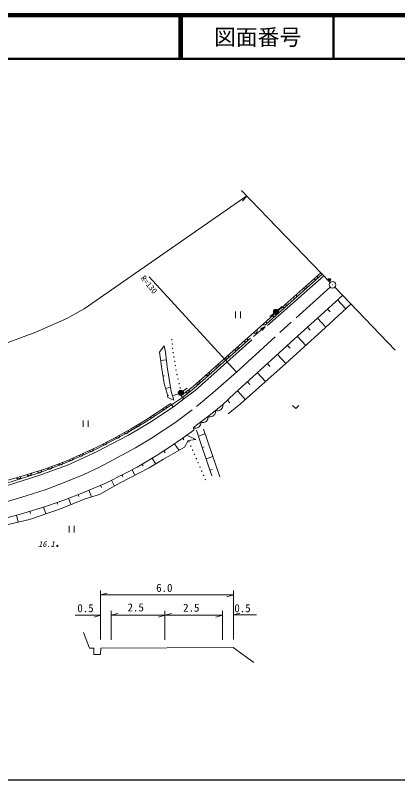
# Model space of a CAD drawing. Units: millimetres, scale not verified. Extents: x 40000 to 680000, y 20000 to 380000.
# Drawn here: x 471082 to 558731, y 205000 to 380000 of the extents above; entities that cross this region are included whole.
import ezdxf
from ezdxf.enums import TextEntityAlignment as Align

# ---------------------------------------------------------------- set-up
doc = ezdxf.new("R2010")
doc.units = ezdxf.units.MM
doc.header["$LTSCALE"] = 1000
doc.header["$PDMODE"] = 32
doc.header["$PDSIZE"] = 500
doc.linetypes.add('CHAIN', pattern=[18.5, 12, -1.5, 3.5, -1.5])
for name, color, linetype, lineweight in [('M-BGD', 7, 'Continuous', 13), ('M-BMK', 2, 'CHAIN', 13), ('M-BMK-OTRS', 5, 'Continuous', 13), ('M-BMK-SRVR', 3, 'Continuous', 13), ('M-STR-HTXT', 7, 'Continuous', 13), ('M-TTL', 2, 'Continuous', 140), ('M-TTL-BAND', 7, 'Continuous', 25), ('M-TTL-LINE', 7, 'Continuous', 50)]:
    doc.layers.add(name, color=color, linetype=linetype, lineweight=lineweight)
doc.layers.add('M-OTRS', color=6, linetype='Continuous')
doc.layers.add('M-TTL-TXT', color=7, linetype='Continuous')
doc.styles.add('ＭＳ ゴシック', font='')
doc.styles.get('ＭＳ ゴシック').set_extended_font_data('MS Gothic')

msp = doc.modelspace()

# ---------------------------------------------------------------- linework, layer by layer
at = {"layer": 'M-BGD'}
for p, q in [((528550, 309321), (541434, 320706)), ((528881, 308946), (541781, 320345)), ((531518, 312468), (541110, 321043)), ((540334, 320188), (540284, 320304)), ((539538, 319638), (539648, 319575)), ((539648, 319575), (539759, 319541)), ((539759, 319541), (539900, 319533)), ((539900, 319533), (540015, 319555)), ((540015, 319555), (540131, 319605)), ((540131, 319605), (540250, 319711)), ((540250, 319711), (540313, 319821)), ((540313, 319821), (540348, 319933)), ((540356, 320074), (540334, 320188)), ((540348, 319933), (540356, 320074)), ((537140, 317494), (537250, 317431)), ((537250, 317431), (537361, 317397)), ((537361, 317397), (537503, 317389)), ((537503, 317389), (537617, 317411)), ((537617, 317411), (537733, 317461)), ((537733, 317461), (537853, 317568)), ((537853, 317568), (537915, 317678)), ((537936, 318045), (537886, 318161)), ((537915, 317678), (537950, 317789)), ((537958, 317930), (537936, 318045)), ((537950, 317789), (537958, 317930)), ((534742, 315351), (534852, 315288)), ((534852, 315288), (534964, 315253)), ((534964, 315253), (535105, 315245)), ((535105, 315245), (535219, 315267)), ((535219, 315267), (535335, 315317)), ((535335, 315317), (535455, 315424)), ((535455, 315424), (535517, 315534)), ((535538, 315901), (535488, 316017)), ((535517, 315534), (535552, 315645)), ((535560, 315786), (535538, 315901)), ((535552, 315645), (535560, 315786)), ((540324, 310666), (546083, 315878)), ((531277, 312515), (532170, 313316)), ((532938, 313174), (533057, 313280)), ((533057, 313280), (533120, 313390)), ((533140, 313757), (533090, 313873)), ((533120, 313390), (533154, 313501)), ((533162, 313643), (533140, 313757)), ((533154, 313501), (533162, 313643)), ((541290, 307671), (548000, 313889)), ((544934, 314838), (546807, 312784)), ((511850, 295046), (531518, 312468)), ((521559, 312194), (521559, 310694)), ((522699, 310694), (522699, 312194)), ((530354, 311749), (529403, 311017)), ((530850, 311716), (530800, 311832)), ((530871, 311601), (530850, 311716)), ((530862, 311460), (530871, 311601)), ((532345, 313207), (532454, 313144)), ((532454, 313144), (532566, 313109)), ((532566, 313109), (532707, 313102)), ((532707, 313102), (532821, 313124)), ((532821, 313124), (532938, 313174)), ((542636, 312758), (543213, 312125)), ((528664, 309780), (528615, 309896)), ((528686, 309665), (528664, 309780)), ((530051, 311169), (530161, 311105)), ((530161, 311105), (530272, 311070)), ((530272, 311070), (530413, 311062)), ((530413, 311062), (530528, 311083)), ((530528, 311083), (530644, 311133)), ((530644, 311133), (530764, 311239)), ((530764, 311239), (530827, 311348)), ((530827, 311348), (530862, 311460)), ((535836, 306598), (540324, 310666)), ((540338, 310679), (542261, 308570)), ((528337, 308766), (525645, 306459)), ((527396, 308328), (528337, 308766)), ((527760, 307903), (527396, 308328)), ((527478, 308293), (528125, 308584)), ((527738, 307990), (527478, 308293)), ((527561, 308259), (528003, 308480)), ((527717, 308076), (527561, 308259)), ((527643, 308224), (527821, 308324)), ((527695, 308163), (527643, 308224)), ((527821, 308324), (527695, 308163)), ((528003, 308480), (527717, 308076)), ((528125, 308584), (527738, 307990)), ((528337, 308766), (527760, 307903)), ((527866, 309233), (527975, 309170)), ((527975, 309170), (528087, 309135)), ((528087, 309135), (528228, 309126)), ((528228, 309126), (528343, 309147)), ((528343, 309147), (528459, 309197)), ((528459, 309197), (528579, 309303)), ((528579, 309303), (528642, 309413)), ((528642, 309413), (528677, 309524)), ((528677, 309524), (528686, 309665)), ((538042, 308597), (538638, 307944)), ((521320, 293383), (535836, 306598)), ((525681, 307297), (525790, 307234)), ((525790, 307234), (525901, 307199)), ((525901, 307199), (526042, 307190)), ((526042, 307190), (526157, 307212)), ((526157, 307212), (526273, 307261)), ((526273, 307261), (526393, 307367)), ((526393, 307367), (526457, 307477)), ((526479, 307844), (526429, 307960)), ((526457, 307477), (526492, 307588)), ((526500, 307729), (526479, 307844)), ((526492, 307588), (526500, 307729)), ((533189, 300388), (541290, 307671)), ((535776, 306481), (537664, 304411)), ((512025, 294525), (524969, 306087)), ((512342, 294138), (525303, 305714)), ((523495, 305361), (523605, 305298)), ((523605, 305298), (523716, 305263)), ((523716, 305263), (523857, 305254)), ((523857, 305254), (523972, 305276)), ((523972, 305276), (524088, 305325)), ((524088, 305325), (524208, 305431)), ((524208, 305431), (524271, 305541)), ((524293, 305908), (524244, 306024)), ((524271, 305541), (524306, 305652)), ((524315, 305793), (524293, 305908)), ((524306, 305652), (524315, 305793)), ((505175, 304296), (504153, 302853)), ((504153, 302853), (504634, 299068)), ((505536, 302913), (505175, 304296)), ((505896, 299488), (505536, 302913)), ((521310, 303425), (521419, 303362)), ((521419, 303362), (521530, 303327)), ((521530, 303327), (521672, 303318)), ((521672, 303318), (521786, 303340)), ((521786, 303340), (521903, 303389)), ((521903, 303389), (522022, 303496)), ((522022, 303496), (522086, 303605)), ((522108, 303972), (522058, 304088)), ((522086, 303605), (522121, 303716)), ((522129, 303857), (522108, 303972)), ((522121, 303716), (522129, 303857)), ((533453, 304429), (534048, 303777)), ((504394, 300961), (505723, 301129)), ((519124, 301489), (519234, 301426)), ((519234, 301426), (519345, 301391)), ((519345, 301391), (519486, 301383)), ((519486, 301383), (519601, 301404)), ((519601, 301404), (519717, 301454)), ((519717, 301454), (519837, 301560)), ((519837, 301560), (519900, 301669)), ((519922, 302036), (519873, 302153)), ((519900, 301669), (519935, 301780)), ((519944, 301922), (519922, 302036)), ((519935, 301780), (519944, 301922)), ((531161, 302343), (533054, 300267)), ((506797, 293900), (505896, 299488)), ((516939, 299554), (517048, 299490)), ((517048, 299490), (517160, 299455)), ((517160, 299455), (517301, 299447)), ((517301, 299447), (517415, 299468)), ((517415, 299468), (517532, 299518)), ((517532, 299518), (517652, 299624)), ((517652, 299624), (517715, 299733)), ((517737, 300100), (517687, 300217)), ((517715, 299733), (517750, 299845)), ((517758, 299986), (517737, 300100)), ((517750, 299845), (517758, 299986)), ((522733, 291014), (533189, 300388)), ((528870, 300256), (529458, 299611)), ((504634, 299068), (505235, 295703)), ((514753, 297618), (514863, 297554)), ((514863, 297554), (514974, 297519)), ((514974, 297519), (515115, 297511)), ((515115, 297511), (515230, 297532)), ((515230, 297532), (515346, 297582)), ((515346, 297582), (515466, 297688)), ((515466, 297688), (515529, 297797)), ((515552, 298165), (515502, 298281)), ((515529, 297797), (515565, 297909)), ((515573, 298050), (515552, 298165)), ((515565, 297909), (515573, 298050)), ((526578, 298170), (528438, 296129)), ((504935, 297385), (505314, 297453)), ((513161, 295646), (513281, 295752)), ((513281, 295752), (513344, 295862)), ((513366, 296229), (513317, 296345)), ((513344, 295862), (513379, 295973)), ((513388, 296114), (513366, 296229)), ((513379, 295973), (513388, 296114)), ((524286, 296083), (524866, 295447)), ((505235, 295703), (505896, 293419)), ((505566, 294561), (506641, 294872)), ((509081, 292923), (511850, 295046)), ((509388, 292538), (512025, 294525)), ((509517, 293928), (510459, 294671)), ((509739, 292176), (512342, 294138)), ((510903, 294169), (510862, 294288)), ((510898, 293913), (510916, 294053)), ((510916, 294053), (510903, 294169)), ((512568, 295682), (512678, 295619)), ((512678, 295619), (512789, 295584)), ((512789, 295584), (512930, 295575)), ((512930, 295575), (513045, 295596)), ((513045, 295596), (513161, 295646)), ((505896, 293419), (506016, 292518)), ((505956, 292968), (506278, 293011)), ((506016, 292518), (507398, 291857)), ((507398, 291857), (506797, 293900)), ((506917, 290828), (509388, 292538)), ((508476, 293367), (507338, 292988)), ((509388, 292538), (509081, 292923)), ((509739, 292176), (509388, 292538)), ((510068, 293680), (510173, 293609)), ((510173, 293609), (510282, 293566)), ((510282, 293566), (510422, 293548)), ((510422, 293548), (510538, 293561)), ((510538, 293561), (510657, 293602)), ((510657, 293602), (510784, 293699)), ((510784, 293699), (510855, 293804)), ((510855, 293804), (510898, 293913)), ((518599, 290820), (521320, 293383)), ((521994, 293997), (523823, 291991)), ((500918, 287330), (506726, 291137)), ((501590, 287294), (506917, 290828)), ((506726, 291137), (506917, 290828)), ((506917, 290828), (507313, 290371)), ((507313, 290371), (509739, 292176)), ((516135, 288837), (518599, 290820)), ((518642, 290588), (518612, 290831)), ((518621, 290411), (518642, 290588)), ((519727, 291883), (520254, 291305)), ((519909, 288790), (522733, 291014)), ((534604, 290692), (535354, 289972)), ((535354, 289972), (536104, 290692)), ((501910, 286786), (507313, 290371)), ((504856, 289911), (504955, 289833)), ((504955, 289833), (505060, 289782)), ((505060, 289782), (505198, 289754)), ((505198, 289754), (505315, 289758)), ((505315, 289758), (505437, 289791)), ((505437, 289791), (505571, 289878)), ((505571, 289878), (505650, 289977)), ((505650, 289977), (505700, 290082)), ((505724, 290337), (505692, 290460)), ((505700, 290082), (505729, 290221)), ((505729, 290221), (505724, 290337)), ((511917, 285594), (516135, 288837)), ((516783, 288618), (516910, 288885)), ((516910, 288885), (516967, 289097)), ((516990, 289282), (516958, 289537)), ((516958, 289537), (517187, 289449)), ((516967, 289097), (516990, 289282)), ((517187, 289449), (517364, 289428)), ((517364, 289428), (517574, 289432)), ((517574, 289432), (517850, 289488)), ((517850, 289488), (518074, 289610)), ((518074, 289610), (518273, 289765)), ((518273, 289765), (518445, 289954)), ((518445, 289954), (518566, 290208)), ((518566, 290208), (518621, 290411)), ((486643, 287254), (486643, 285754)), ((487783, 285754), (487783, 287254)), ((496734, 284380), (501590, 287294)), ((497496, 285215), (500918, 287330)), ((501952, 288008), (502051, 287929)), ((502051, 287929), (502156, 287879)), ((502156, 287879), (502295, 287850)), ((502295, 287850), (502411, 287854)), ((502411, 287854), (502534, 287887)), ((502534, 287887), (502667, 287975)), ((502667, 287975), (502746, 288074)), ((502746, 288074), (502797, 288179)), ((502821, 288434), (502788, 288556)), ((502797, 288179), (502825, 288317)), ((502825, 288317), (502821, 288434)), ((514687, 286961), (514886, 287116)), ((514886, 287116), (515059, 287304)), ((515059, 287304), (515179, 287559)), ((515179, 287559), (515234, 287762)), ((515256, 287939), (515225, 288182)), ((515225, 288182), (515465, 288090)), ((515234, 287762), (515256, 287939)), ((515465, 288090), (515650, 288067)), ((515650, 288067), (515870, 288071)), ((515870, 288071), (516160, 288130)), ((516160, 288130), (516395, 288258)), ((516395, 288258), (516603, 288421)), ((516603, 288421), (516783, 288618)), ((497028, 283857), (501910, 286786)), ((498782, 286010), (498879, 285929)), ((498879, 285929), (498982, 285875)), ((498982, 285875), (499120, 285843)), ((499120, 285843), (499237, 285844)), ((499237, 285844), (499360, 285873)), ((499360, 285873), (499496, 285957)), ((499496, 285957), (499577, 286054)), ((499577, 286054), (499631, 286158)), ((499631, 286158), (499663, 286296)), ((499662, 286412), (499632, 286535)), ((499663, 286296), (499662, 286412)), ((512038, 284993), (511917, 285594)), ((511917, 285594), (512146, 285506)), ((512146, 285506), (512323, 285484)), ((512323, 285484), (512533, 285489)), ((512533, 285489), (512809, 285545)), ((512809, 285545), (513033, 285667)), ((513033, 285667), (513232, 285822)), ((513232, 285822), (513404, 286010)), ((513404, 286010), (513525, 286265)), ((513525, 286265), (513580, 286468)), ((513602, 286645), (513571, 286888)), ((513571, 286888), (513800, 286800)), ((513580, 286468), (513602, 286645)), ((513800, 286800), (513977, 286778)), ((513977, 286778), (514187, 286783)), ((514187, 286783), (514463, 286839)), ((514191, 285260), (517946, 274368)), ((514463, 286839), (514687, 286961)), ((489617, 280649), (496734, 284380)), ((489879, 280108), (497028, 283857)), ((493535, 283061), (497496, 285215)), ((494941, 283462), (494981, 283597)), ((494986, 283714), (494964, 283838)), ((494981, 283597), (494986, 283714)), ((496066, 284438), (496159, 284351)), ((496159, 284351), (496259, 284292)), ((496259, 284292), (496395, 284252)), ((496395, 284252), (496511, 284247)), ((496511, 284247), (496636, 284269)), ((496636, 284269), (496776, 284346)), ((496776, 284346), (496863, 284438)), ((496863, 284438), (496922, 284539)), ((496922, 284539), (496962, 284674)), ((496967, 284791), (496945, 284915)), ((496962, 284674), (496967, 284791)), ((509334, 283130), (512038, 284993)), ((512424, 282856), (510421, 283879)), ((512636, 284988), (513693, 281719)), ((513074, 283684), (514562, 284184)), ((489648, 281085), (493535, 283061)), ((491145, 281846), (491236, 281757)), ((491236, 281757), (491334, 281696)), ((491853, 281735), (491942, 281825)), ((491942, 281825), (492004, 281924)), ((492004, 281924), (492047, 282058)), ((492056, 282174), (492037, 282300)), ((492047, 282058), (492056, 282174)), ((494086, 283361), (494178, 283274)), ((494178, 283274), (494278, 283215)), ((494278, 283215), (494414, 283175)), ((494414, 283175), (494531, 283170)), ((494531, 283170), (494655, 283192)), ((494655, 283192), (494796, 283269)), ((494796, 283269), (494882, 283361)), ((494882, 283361), (494941, 283462)), ((506629, 281267), (509334, 283130)), ((507577, 281920), (508630, 280392)), ((509473, 283226), (509737, 282844)), ((509900, 281113), (510742, 282675)), ((510742, 282675), (512424, 282856)), ((482714, 277943), (489648, 281085)), ((482801, 277599), (489617, 280649)), ((483029, 277044), (489879, 280108)), ((488037, 280355), (488123, 280262)), ((488123, 280262), (488219, 280196)), ((488219, 280196), (488351, 280146)), ((488351, 280146), (488467, 280132)), ((488467, 280132), (488593, 280145)), ((488593, 280145), (488738, 280212)), ((488738, 280212), (488831, 280297)), ((488831, 280297), (488897, 280393)), ((488897, 280393), (488947, 280526)), ((488947, 280526), (488961, 280642)), ((488961, 280642), (488948, 280767)), ((491334, 281696), (491469, 281652)), ((491469, 281652), (491585, 281644)), ((491585, 281644), (491710, 281662)), ((491710, 281662), (491853, 281735)), ((503625, 279284), (506629, 281267)), ((505033, 278349), (509900, 281113)), ((505127, 280276), (505397, 279867)), ((513693, 281719), (516145, 274556)), ((513952, 281076), (514404, 281228)), ((483414, 278260), (483500, 278168)), ((484209, 278203), (484275, 278299)), ((484275, 278299), (484325, 278431)), ((484338, 278547), (484325, 278673)), ((484325, 278431), (484338, 278547)), ((485725, 279308), (485811, 279215)), ((485811, 279215), (485907, 279148)), ((485907, 279148), (486040, 279099)), ((486040, 279099), (486156, 279085)), ((486156, 279085), (486281, 279098)), ((486281, 279098), (486427, 279164)), ((486427, 279164), (486520, 279250)), ((486520, 279250), (486586, 279346)), ((486586, 279346), (486636, 279479)), ((486649, 279594), (486636, 279720)), ((486636, 279479), (486649, 279594)), ((499016, 276589), (503625, 279284)), ((501788, 276366), (505033, 278349)), ((502473, 278610), (503259, 277265)), ((514829, 278468), (516356, 278981)), ((476322, 275174), (482801, 277599)), ((476518, 274606), (483029, 277044)), ((477811, 276068), (482714, 277943)), ((479489, 276474), (479509, 276589)), ((479509, 276589), (479503, 276716)), ((481021, 277296), (481101, 277198)), ((481101, 277198), (481193, 277126)), ((481193, 277126), (481322, 277068)), ((481322, 277068), (481437, 277048)), ((481437, 277048), (481563, 277054)), ((481563, 277054), (481713, 277111)), ((481713, 277111), (481811, 277191)), ((481811, 277191), (481883, 277283)), ((481883, 277283), (481940, 277412)), ((481940, 277412), (481961, 277527)), ((481961, 277527), (481955, 277653)), ((483500, 278168), (483596, 278101)), ((483596, 278101), (483728, 278051)), ((483728, 278051), (483844, 278038)), ((483844, 278038), (483970, 278051)), ((483970, 278051), (484116, 278117)), ((484116, 278117), (484209, 278203)), ((495891, 274967), (499016, 276589)), ((500168, 277263), (500402, 276863)), ((469149, 272902), (476322, 275174)), ((473118, 274645), (477811, 276068)), ((473813, 274856), (473886, 274753)), ((473886, 274753), (473972, 274674)), ((474593, 274695), (474671, 274782)), ((474671, 274782), (474738, 274907)), ((474738, 274907), (474766, 275020)), ((474766, 275020), (474770, 275146)), ((476159, 275567), (476232, 275464)), ((476232, 275464), (476319, 275386)), ((476319, 275386), (476443, 275319)), ((476443, 275319), (476556, 275291)), ((476556, 275291), (476683, 275287)), ((476683, 275287), (476836, 275334)), ((476836, 275334), (476939, 275407)), ((476939, 275407), (477017, 275493)), ((477017, 275493), (477084, 275618)), ((477084, 275618), (477112, 275731)), ((477112, 275731), (477116, 275858)), ((478569, 276358), (478650, 276261)), ((478650, 276261), (478741, 276189)), ((478741, 276189), (478870, 276131)), ((478870, 276131), (478985, 276111)), ((478985, 276111), (479112, 276116)), ((479112, 276116), (479261, 276173)), ((479261, 276173), (479359, 276253)), ((479359, 276253), (479431, 276345)), ((479431, 276345), (479489, 276474)), ((491985, 272984), (495891, 274967)), ((495150, 272933), (501788, 276366)), ((495501, 274786), (495704, 274390)), ((497844, 275988), (498518, 274675)), ((515706, 275860), (516170, 276016)), ((468108, 273174), (473118, 274645)), ((469307, 272323), (476518, 274606)), ((471386, 274136), (471458, 274033)), ((471458, 274033), (471544, 273954)), ((471544, 273954), (471668, 273886)), ((471668, 273886), (471781, 273856)), ((471781, 273856), (471907, 273852)), ((471907, 273852), (472061, 273897)), ((472061, 273897), (472165, 273969)), ((472165, 273969), (472244, 274055)), ((472244, 274055), (472311, 274179)), ((472311, 274179), (472341, 274292)), ((472341, 274292), (472345, 274418)), ((473972, 274674), (474097, 274608)), ((474097, 274608), (474210, 274579)), ((474210, 274579), (474337, 274576)), ((474337, 274576), (474490, 274622)), ((474490, 274622), (474593, 274695)), ((493157, 273585), (493860, 272214)), ((486588, 270709), (491985, 272984)), ((487937, 271278), (488578, 269758)), ((490403, 270289), (495150, 272933)), ((490636, 272415), (490840, 271930)), ((482201, 269027), (486588, 270709)), ((485491, 270289), (485651, 269870)), ((487098, 269327), (490403, 270289)), ((478235, 267585), (482201, 269027)), ((480655, 268465), (480793, 268043)), ((481449, 267044), (487098, 269327)), ((483298, 269447), (483848, 268013)), ((472827, 265962), (478235, 267585)), ((474373, 264568), (481449, 267044)), ((474402, 266435), (474556, 265962)), ((477551, 267380), (478050, 265854)), ((466857, 264344), (472827, 265962)), ((468785, 263306), (474373, 264568)), ((471334, 265558), (471763, 263978)), ((483433, 263122), (483433, 261622)), ((484573, 261622), (484573, 263122)), ((486733, 238675), (488085, 235144)), ((488085, 235144), (489061, 235144)), ((489061, 235144), (489061, 233642)), ((490639, 233642), (490714, 235144)), ((490714, 235144), (520985, 235295)), ((520985, 235295), (525717, 231839)), ((489061, 233642), (490639, 233642))]:
    msp.add_line(p, q, dxfattribs=at)
for centre, radius in [((530830, 312115), 600), ((530830, 312115), 528), ((530830, 312115), 456), ((530830, 312115), 384), ((530830, 312115), 312), ((530830, 312115), 240), ((530830, 312115), 168), ((530830, 312115), 96), ((530830, 312115), 24), ((506959, 305706), 50), ((507059, 304724), 50), ((507159, 303743), 50), ((507259, 302761), 50), ((507425, 301770), 50), ((507590, 300778), 50), ((507755, 299787), 50), ((507920, 298795), 50), ((508161, 297759), 50), ((508401, 296722), 50), ((509045, 293557), 600), ((509045, 293557), 528), ((509045, 293557), 456), ((508641, 295686), 50), ((508882, 294649), 50), ((509045, 293557), 384), ((509045, 293557), 312), ((509045, 293557), 240), ((509045, 293557), 168), ((509045, 293557), 96), ((509045, 293557), 24), ((510891, 282366), 50), ((511308, 281406), 50), ((511725, 280446), 50), ((512143, 279486), 50), ((512560, 278526), 50), ((512977, 277567), 50), ((513395, 276607), 50), ((513812, 275647), 50), ((514229, 274687), 50), ((514647, 273728), 50), ((480721, 258526), 150), ((480721, 258526), 90), ((480721, 258526), 30)]:
    msp.add_circle(centre, radius, dxfattribs=at)
at = {"layer": 'M-BMK'}
for p, q in [((521750, 298307), (543212, 317777)), ((516391, 293541), (521750, 298307)), ((512641, 290416), (516391, 293541)), ((507634, 286738), (511591, 289645)), ((502288, 283199), (507634, 286738)), ((498627, 281015), (502288, 283199)), ((494535, 278738), (498627, 281015)), ((490388, 276553), (494535, 278738)), ((486772, 274899), (490388, 276553)), ((481941, 272853), (486772, 274899)), ((473603, 269961), (477941, 271353)), ((477941, 271353), (481941, 272853)), ((468988, 268607), (473603, 269961))]:
    msp.add_line(p, q, dxfattribs=at)
at = {"layer": 'M-BMK-OTRS'}
for p, q in [((543247, 318822), (522940, 339925)), ((544288, 317741), (558135, 303371))]:
    msp.add_line(p, q, dxfattribs=at)
at = {"layer": 'M-BMK-SRVR'}
for radius in [750, 30]:
    msp.add_circle((543767, 318281), radius, dxfattribs=at)
at = {"layer": 'M-OTRS'}
msp.add_point((543048, 319478), dxfattribs=at)
at = {"layer": 'M-STR-HTXT'}
for p, q in [((524154, 338664), (486846, 312787)), ((524154, 338664), (523161, 337464)), ((521750, 298307), (501801, 320120)), ((482927, 310549), (486846, 312787)), ((475791, 307450), (482927, 310549)), ((465463, 303601), (475791, 307450)), ((490639, 237097), (490639, 248313)), ((490639, 247313), (492139, 247733)), ((490639, 247313), (521060, 247313)), ((521060, 247313), (519560, 246893)), ((521060, 248313), (521060, 237097)), ((493076, 237021), (493076, 243655)), ((505394, 243655), (505394, 237021)), ((518539, 243655), (518539, 237021)), ((490639, 242655), (484813, 242655)), ((490639, 242655), (489139, 242235)), ((493076, 242655), (494576, 243075)), ((493076, 242655), (505394, 242655)), ((505394, 242655), (503894, 242235)), ((505394, 242655), (506894, 243075)), ((505394, 242655), (518539, 242655)), ((518539, 242655), (517039, 242235)), ((521060, 242730), (522560, 243150)), ((521060, 242730), (526351, 242730))]:
    msp.add_line(p, q, dxfattribs=at)
at = {"layer": 'M-TTL'}
msp.add_line((680000, 380000), (40000, 380000), dxfattribs=at)
at = {"layer": 'M-TTL-BAND'}
msp.add_line((40000, 205000), (579000, 205000), dxfattribs=at)
at = {"layer": 'M-TTL-LINE'}
for p, q in [((508747, 380000), (508747, 370000)), ((509247, 380000), (509247, 370000)), ((543997, 380000), (543997, 370000)), ((40000, 370000), (680000, 370000))]:
    msp.add_line(p, q, dxfattribs=at)

# ---------------------------------------------------------------- texts
at = {"layer": 'M-BGD', "style": 'ＭＳ ゴシック', "oblique": 15}
msp.add_text('16.1', height=1320, dxfattribs=at).set_placement((476327, 257901), align=Align.BOTTOM_LEFT)
at = {"layer": 'M-STR-HTXT', "style": 'ＭＳ ゴシック'}
msp.add_text('R=130', height=1320, rotation=309.6, dxfattribs=at).set_placement((499420, 319486), align=Align.BOTTOM_LEFT)
for s, p in [('6.0', (503366, 247462)), ('0.5', (485309, 242804)), ('2.5', (496818, 242980)), ('2.5', (509550, 242905)), ('0.5', (521289, 242804))]:
    msp.add_text(s, height=1833, dxfattribs=at).set_placement(p, align=Align.BOTTOM_LEFT)
at = {"layer": 'M-TTL-TXT', "style": 'ＭＳ ゴシック'}
msp.add_text('図面番号', height=3666, dxfattribs=at).set_placement((526622, 375000), align=Align.MIDDLE_CENTER)

doc.saveas('drawing.dxf')
